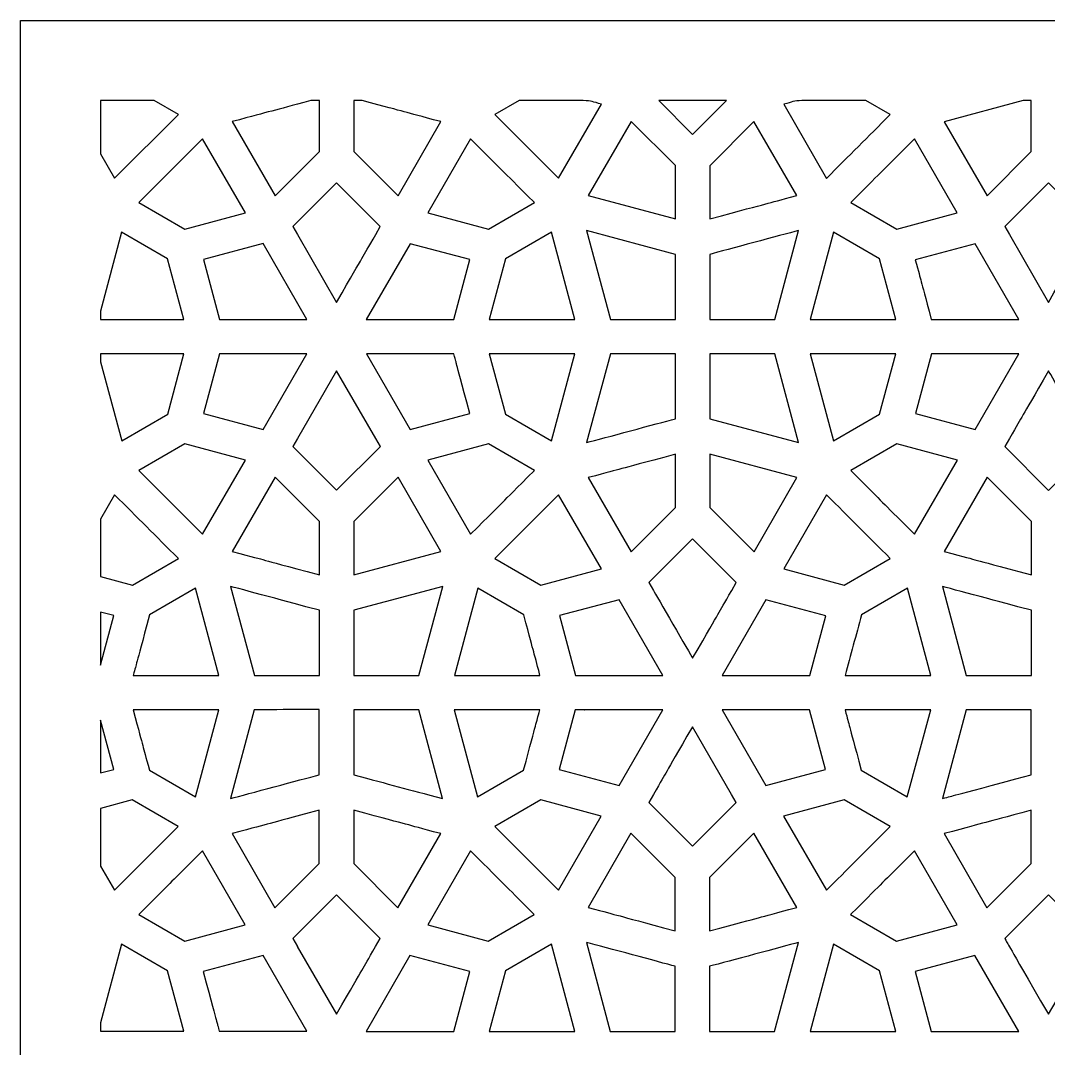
# Model space of a CAD drawing. Header units: millimetres. Extents: x -64 to 64, y -64 to 64.
# Drawn here: x -63.5 to 0, y 0 to 63.5 of the extents above; entities that cross this region are included whole.
import ezdxf

# ---------------------------------------------------------------- set-up
doc = ezdxf.new("R2010")
doc.units = ezdxf.units.MM
doc.header["$MEASUREMENT"] = 0
doc.layers.add('layer 1', color=7, linetype='Continuous')

msp = doc.modelspace()

# ---------------------------------------------------------------- linework, layer by layer
at = {"layer": 'layer 1', "color": 250}
for points, knots in [([(63.5, 63.5), (49.4602, 63.5), (-49.6653, 63.5), (-63.5, 63.5), (-63.5, 63.5), (-63.5, 61.4856), (-63.5, -61.7852), (-63.5, -63.5), (-63.5, -63.5), (-61.0394, -63.5), (61.0457, -63.5), (63.5, -63.5), (63.5, -63.5), (63.5, -57.4517), (63.5, 57.4777), (63.5, 63.5)], [0, 0, 0, 0, 0.2, 0.2, 0.2, 0.2, 0.4, 0.4, 0.4, 0.4, 0.6, 0.6, 0.6, 0.6, 1, 1, 1, 1]), ([(-53.7523, 57.6961), (-53.7523, 57.6961), (-57.6931, 53.7556), (-57.6931, 53.7556), (-57.6931, 53.7556), (-57.6931, 53.7556), (-58.5611, 55.2588), (-58.5611, 55.2588), (-58.5611, 55.2588), (-58.5611, 55.2588), (-58.5611, 58.5611), (-58.5611, 58.5611), (-58.5611, 58.5611), (-58.5611, 58.5611), (-55.2502, 58.5611), (-55.2502, 58.5611), (-55.2502, 58.5611), (-55.2502, 58.5611), (-53.7523, 57.6961), (-53.7523, 57.6961)], [0, 0, 0, 0, 0.1666667, 0.1666667, 0.1666667, 0.1666667, 0.3333333, 0.3333333, 0.3333333, 0.3333333, 0.5, 0.5, 0.5, 0.5, 0.6666667, 0.6666667, 0.6666667, 0.6666667, 1, 1, 1, 1]), ([(-45.039, 58.5611), (-45.039, 58.5611), (-45.039, 55.414), (-45.039, 55.414), (-45.039, 55.414), (-45.039, 55.414), (-47.7759, 52.6757), (-47.7759, 52.6757), (-47.7759, 52.6757), (-47.7759, 52.6757), (-50.4215, 57.2569), (-50.4215, 57.2569), (-50.4215, 57.2569), (-47.8751, 57.9399), (-48.0636, 57.8894), (-45.56, 58.5611), (-45.56, 58.5611), (-45.56, 58.5611), (-45.039, 58.5611), (-45.039, 58.5611)], [0, 0, 0, 0, 0.1666667, 0.1666667, 0.1666667, 0.1666667, 0.3333333, 0.3333333, 0.3333333, 0.3333333, 0.5, 0.5, 0.5, 0.5, 0.6666667, 0.6666667, 0.6666667, 0.6666667, 1, 1, 1, 1]), ([(-42.9154, 58.5611), (-42.9154, 58.5611), (-42.3982, 58.5611), (-42.3982, 58.5611), (-42.3982, 58.5611), (-39.3602, 57.7458), (-40.127, 57.9519), (-37.5331, 57.2558), (-37.5331, 57.2558), (-37.5331, 57.2558), (-40.1786, 52.675), (-40.1786, 52.675), (-40.1786, 52.675), (-40.1786, 52.675), (-42.9154, 55.4133), (-42.9154, 55.4133), (-42.9154, 55.4133), (-42.9154, 55.4133), (-42.9154, 58.5611), (-42.9154, 58.5611)], [0, 0, 0, 0, 0.1666667, 0.1666667, 0.1666667, 0.1666667, 0.3333333, 0.3333333, 0.3333333, 0.3333333, 0.5, 0.5, 0.5, 0.5, 0.6666667, 0.6666667, 0.6666667, 0.6666667, 1, 1, 1, 1]), ([(-27.6172, 58.335), (-27.6172, 58.335), (-30.2612, 53.7545), (-30.2612, 53.7545), (-30.2612, 53.7545), (-30.2612, 53.7545), (-34.2021, 57.6954), (-34.2021, 57.6954), (-34.2021, 57.6954), (-34.2021, 57.6954), (-32.7028, 58.5611), (-32.7028, 58.5611), (-32.7028, 58.5611), (-27.8211, 58.5611), (-28.7125, 58.6278), (-27.6172, 58.335)], [0, 0, 0, 0, 0.2, 0.2, 0.2, 0.2, 0.4, 0.4, 0.4, 0.4, 0.6, 0.6, 0.6, 0.6, 1, 1, 1, 1]), ([(-19.8974, 58.5611), (-19.8974, 58.5611), (-21.9862, 56.4702), (-21.9862, 56.4702), (-21.9862, 56.4702), (-21.9862, 56.4702), (-24.075, 58.5611), (-24.075, 58.5611), (-24.075, 58.5611), (-24.075, 58.5611), (-19.8974, 58.5611), (-19.8974, 58.5611)], [0, 0, 0, 0, 0.25, 0.25, 0.25, 0.25, 0.5, 0.5, 0.5, 0.5, 1, 1, 1, 1]), ([(-9.7716, 57.694), (-11.1972, 56.2684), (-12.2862, 55.1794), (-13.7125, 53.7535), (-13.7125, 53.7535), (-13.7125, 53.7535), (-16.3562, 58.3336), (-16.3562, 58.3336), (-16.3562, 58.3336), (-15.2545, 58.6281), (-16.1463, 58.5611), (-11.273, 58.5611), (-11.273, 58.5611), (-11.273, 58.5611), (-9.7716, 57.694), (-9.7716, 57.694)], [0, 0, 0, 0, 0.2, 0.2, 0.2, 0.2, 0.4, 0.4, 0.4, 0.4, 0.6, 0.6, 0.6, 0.6, 1, 1, 1, 1]), ([(-1.0583, 58.5611), (-1.0583, 58.5611), (-1.0583, 55.4119), (-1.0583, 55.4119), (-1.0583, 55.4119), (-1.0583, 55.4119), (-3.7952, 52.6736), (-3.7952, 52.6736), (-3.7952, 52.6736), (-3.7952, 52.6736), (-6.4407, 57.2544), (-6.4407, 57.2544), (-6.4407, 57.2544), (-6.4407, 57.2544), (-1.5702, 58.5611), (-1.5702, 58.5611), (-1.5702, 58.5611), (-1.5702, 58.5611), (-1.0583, 58.5611), (-1.0583, 58.5611)], [0, 0, 0, 0, 0.1666667, 0.1666667, 0.1666667, 0.1666667, 0.3333333, 0.3333333, 0.3333333, 0.3333333, 0.5, 0.5, 0.5, 0.5, 0.6666667, 0.6666667, 0.6666667, 0.6666667, 1, 1, 1, 1]), ([(-23.047, 51.2501), (-23.047, 51.2501), (-28.4289, 52.6941), (-28.4289, 52.6941), (-28.4289, 52.6941), (-28.4289, 52.6941), (-25.7835, 57.2749), (-25.7835, 57.2749), (-25.7835, 57.2749), (-25.7835, 57.2749), (-23.047, 54.537), (-23.047, 54.537), (-23.047, 54.537), (-23.047, 54.537), (-23.047, 51.2501), (-23.047, 51.2501)], [0, 0, 0, 0, 0.2, 0.2, 0.2, 0.2, 0.4, 0.4, 0.4, 0.4, 0.6, 0.6, 0.6, 0.6, 1, 1, 1, 1]), ([(-18.1903, 57.2735), (-18.1903, 57.2735), (-15.5448, 52.6927), (-15.5448, 52.6927), (-15.5448, 52.6927), (-17.7765, 52.094), (-16.7651, 52.3653), (-20.9268, 51.2487), (-20.9268, 51.2487), (-20.9268, 51.2487), (-20.9268, 54.5356), (-20.9268, 54.5356), (-20.9268, 54.5356), (-20.9268, 54.5356), (-18.1903, 57.2735), (-18.1903, 57.2735)], [0, 0, 0, 0, 0.2, 0.2, 0.2, 0.2, 0.4, 0.4, 0.4, 0.4, 0.6, 0.6, 0.6, 0.6, 1, 1, 1, 1]), ([(-52.2546, 56.1979), (-52.2546, 56.1979), (-49.6109, 51.6181), (-49.6109, 51.6181), (-49.6109, 51.6181), (-49.6109, 51.6181), (-53.3534, 50.6169), (-53.3534, 50.6169), (-53.3534, 50.6169), (-53.3534, 50.6169), (-56.1947, 52.2577), (-56.1947, 52.2577), (-56.1947, 52.2577), (-53.5723, 54.8802), (-54.6505, 53.8018), (-52.2546, 56.1979)], [0, 0, 0, 0, 0.2, 0.2, 0.2, 0.2, 0.4, 0.4, 0.4, 0.4, 0.6, 0.6, 0.6, 0.6, 1, 1, 1, 1]), ([(-31.7598, 52.2566), (-31.7598, 52.2566), (-34.601, 50.6162), (-34.601, 50.6162), (-34.601, 50.6162), (-34.601, 50.6162), (-38.3431, 51.6174), (-38.3431, 51.6174), (-38.3431, 51.6174), (-38.3431, 51.6174), (-35.6999, 56.1968), (-35.6999, 56.1968), (-35.6999, 56.1968), (-33.2824, 53.7796), (-34.1759, 54.6728), (-31.7598, 52.2566)], [0, 0, 0, 0, 0.2, 0.2, 0.2, 0.2, 0.4, 0.4, 0.4, 0.4, 0.6, 0.6, 0.6, 0.6, 1, 1, 1, 1]), ([(-8.274, 56.1957), (-8.274, 56.1957), (-5.63, 51.6163), (-5.63, 51.6163), (-5.63, 51.6163), (-5.63, 51.6163), (-9.3726, 50.6148), (-9.3726, 50.6148), (-9.3726, 50.6148), (-9.3726, 50.6148), (-12.2139, 52.2556), (-12.2139, 52.2556), (-12.2139, 52.2556), (-9.7952, 54.6742), (-10.6899, 53.7796), (-8.274, 56.1957)], [0, 0, 0, 0, 0.2, 0.2, 0.2, 0.2, 0.4, 0.4, 0.4, 0.4, 0.6, 0.6, 0.6, 0.6, 1, 1, 1, 1]), ([(-41.5576, 50.2853), (-42.5493, 48.5669), (-42.0402, 49.4489), (-43.9771, 46.0939), (-43.9771, 46.0939), (-43.9771, 46.0939), (-46.3966, 50.286), (-46.3966, 50.286), (-46.3966, 50.286), (-46.3966, 50.286), (-46.3959, 50.2864), (-46.3959, 50.2864), (-46.3959, 50.2864), (-46.3959, 50.2864), (-46.6791, 50.7767), (-46.6791, 50.7767), (-46.6791, 50.7767), (-46.6791, 50.7767), (-43.9775, 53.4811), (-43.9775, 53.4811), (-43.9775, 53.4811), (-43.9775, 53.4811), (-41.2754, 50.776), (-41.2754, 50.776), (-41.2754, 50.776), (-41.2754, 50.776), (-41.5587, 50.2857), (-41.5587, 50.2857), (-41.5587, 50.2857), (-41.5587, 50.2857), (-41.5576, 50.2853), (-41.5576, 50.2853)], [0, 0, 0, 0, 0.1111111, 0.1111111, 0.1111111, 0.1111111, 0.2222222, 0.2222222, 0.2222222, 0.2222222, 0.3333333, 0.3333333, 0.3333333, 0.3333333, 0.4444444, 0.4444444, 0.4444444, 0.4444444, 0.5555556, 0.5555556, 0.5555556, 0.5555556, 0.6666667, 0.6666667, 0.6666667, 0.6666667, 0.7777778, 0.7777778, 0.7777778, 0.7777778, 1, 1, 1, 1]), ([(2.4229, 50.2828), (1.4319, 48.5655), (1.9403, 49.4464), (0.0039, 46.0918), (0.0039, 46.0918), (0.0039, 46.0918), (-2.4158, 50.2835), (-2.4158, 50.2835), (-2.4158, 50.2835), (-2.4158, 50.2835), (-2.4151, 50.2839), (-2.4151, 50.2839), (-2.4151, 50.2839), (-2.4151, 50.2839), (-2.6984, 50.7746), (-2.6984, 50.7746), (-2.6984, 50.7746), (-2.6984, 50.7746), (0.0032, 53.479), (0.0032, 53.479), (0.0032, 53.479), (0.0032, 53.479), (2.7055, 50.7739), (2.7055, 50.7739), (2.7055, 50.7739), (2.7055, 50.7739), (2.4222, 50.2828), (2.4222, 50.2828), (2.4222, 50.2828), (2.4222, 50.2828), (2.4229, 50.2828), (2.4229, 50.2828)], [0, 0, 0, 0, 0.1111111, 0.1111111, 0.1111111, 0.1111111, 0.2222222, 0.2222222, 0.2222222, 0.2222222, 0.3333333, 0.3333333, 0.3333333, 0.3333333, 0.4444444, 0.4444444, 0.4444444, 0.4444444, 0.5555556, 0.5555556, 0.5555556, 0.5555556, 0.6666667, 0.6666667, 0.6666667, 0.6666667, 0.7777778, 0.7777778, 0.7777778, 0.7777778, 1, 1, 1, 1]), ([(-58.5611, 45.5496), (-58.5611, 45.5496), (-57.2539, 50.4246), (-57.2539, 50.4246), (-57.2539, 50.4246), (-57.2539, 50.4246), (-54.4123, 48.7835), (-54.4123, 48.7835), (-54.4123, 48.7835), (-54.4123, 48.7835), (-53.4093, 45.0416), (-53.4093, 45.0416), (-53.4093, 45.0416), (-53.4093, 45.0416), (-58.5611, 45.0416), (-58.5611, 45.0416), (-58.5611, 45.0416), (-58.5611, 45.0416), (-58.5611, 45.5496), (-58.5611, 45.5496)], [0, 0, 0, 0, 0.1666667, 0.1666667, 0.1666667, 0.1666667, 0.3333333, 0.3333333, 0.3333333, 0.3333333, 0.5, 0.5, 0.5, 0.5, 0.6666667, 0.6666667, 0.6666667, 0.6666667, 1, 1, 1, 1]), ([(-34.5451, 45.0409), (-34.5451, 45.0409), (-33.5421, 48.7828), (-33.5421, 48.7828), (-33.5421, 48.7828), (-33.5421, 48.7828), (-30.7006, 50.4236), (-30.7006, 50.4236), (-30.7006, 50.4236), (-30.7006, 50.4236), (-29.2571, 45.0409), (-29.2571, 45.0409), (-29.2571, 45.0409), (-29.2571, 45.0409), (-34.5451, 45.0409), (-34.5451, 45.0409)], [0, 0, 0, 0, 0.2, 0.2, 0.2, 0.2, 0.4, 0.4, 0.4, 0.4, 0.6, 0.6, 0.6, 0.6, 1, 1, 1, 1]), ([(-23.047, 45.0409), (-23.047, 45.0409), (-27.0637, 45.0409), (-27.0637, 45.0409), (-27.0637, 45.0409), (-27.0637, 45.0409), (-28.5364, 50.5312), (-28.5364, 50.5312), (-28.5364, 50.5312), (-28.5364, 50.5312), (-23.047, 49.0583), (-23.047, 49.0583), (-23.047, 49.0583), (-23.047, 49.0583), (-23.047, 45.0409), (-23.047, 45.0409)], [0, 0, 0, 0, 0.2, 0.2, 0.2, 0.2, 0.4, 0.4, 0.4, 0.4, 0.6, 0.6, 0.6, 0.6, 1, 1, 1, 1]), ([(-15.4372, 50.5301), (-15.4372, 50.5301), (-16.9097, 45.0395), (-16.9097, 45.0395), (-16.9097, 45.0395), (-16.9097, 45.0395), (-20.9268, 45.0395), (-20.9268, 45.0395), (-20.9268, 45.0395), (-20.9268, 45.5224), (-20.9268, 48.5486), (-20.9268, 49.0573), (-20.9268, 49.0573), (-19.8857, 49.3367), (-16.5216, 50.2391), (-15.4372, 50.5301)], [0, 0, 0, 0, 0.2, 0.2, 0.2, 0.2, 0.4, 0.4, 0.4, 0.4, 0.6, 0.6, 0.6, 0.6, 1, 1, 1, 1]), ([(-13.2729, 50.4222), (-13.2729, 50.4222), (-10.4309, 48.7814), (-10.4309, 48.7814), (-10.4309, 48.7814), (-10.4309, 48.7814), (-9.4287, 45.0395), (-9.4287, 45.0395), (-9.4287, 45.0395), (-9.4287, 45.0395), (-14.7165, 45.0395), (-14.7165, 45.0395), (-14.7165, 45.0395), (-14.7165, 45.0395), (-13.2729, 50.4222), (-13.2729, 50.4222)], [0, 0, 0, 0, 0.2, 0.2, 0.2, 0.2, 0.4, 0.4, 0.4, 0.4, 0.6, 0.6, 0.6, 0.6, 1, 1, 1, 1]), ([(-51.2167, 45.0416), (-51.2167, 45.0416), (-52.206, 48.731), (-52.206, 48.731), (-52.206, 48.731), (-52.206, 48.731), (-48.5135, 49.7184), (-48.5135, 49.7184), (-48.5135, 49.7184), (-48.5135, 49.7184), (-45.8137, 45.0416), (-45.8137, 45.0416), (-45.8137, 45.0416), (-45.8137, 45.0416), (-51.2167, 45.0416), (-51.2167, 45.0416)], [0, 0, 0, 0, 0.2, 0.2, 0.2, 0.2, 0.4, 0.4, 0.4, 0.4, 0.6, 0.6, 0.6, 0.6, 1, 1, 1, 1]), ([(-39.4408, 49.7177), (-39.4408, 49.7177), (-35.7484, 48.7303), (-35.7484, 48.7303), (-35.7484, 48.7303), (-35.7484, 48.7303), (-36.7377, 45.0409), (-36.7377, 45.0409), (-36.7377, 45.0409), (-36.7377, 45.0409), (-42.1405, 45.0409), (-42.1405, 45.0409), (-42.1405, 45.0409), (-42.1405, 45.0409), (-39.4408, 49.7177), (-39.4408, 49.7177)], [0, 0, 0, 0, 0.2, 0.2, 0.2, 0.2, 0.4, 0.4, 0.4, 0.4, 0.6, 0.6, 0.6, 0.6, 1, 1, 1, 1]), ([(-7.2358, 45.0395), (-8.0218, 47.969), (-7.7826, 47.0775), (-8.2254, 48.7288), (-8.2254, 48.7288), (-8.2254, 48.7288), (-4.5328, 49.7163), (-4.5328, 49.7163), (-4.5328, 49.7163), (-4.5328, 49.7163), (-1.833, 45.0395), (-1.833, 45.0395), (-1.833, 45.0395), (-1.833, 45.0395), (-7.2358, 45.0395), (-7.2358, 45.0395)], [0, 0, 0, 0, 0.2, 0.2, 0.2, 0.2, 0.4, 0.4, 0.4, 0.4, 0.6, 0.6, 0.6, 0.6, 1, 1, 1, 1]), ([(-36.7339, 42.9207), (-36.4537, 41.8747), (-36.8253, 43.2611), (-35.7448, 39.2314), (-35.7448, 39.2314), (-35.7448, 39.2314), (-39.4374, 38.2436), (-39.4374, 38.2436), (-39.4374, 38.2436), (-39.4374, 38.2436), (-42.1371, 42.9207), (-42.1371, 42.9207), (-42.1371, 42.9207), (-42.1371, 42.9207), (-36.7339, 42.9207), (-36.7339, 42.9207)], [0, 0, 0, 0, 0.2, 0.2, 0.2, 0.2, 0.4, 0.4, 0.4, 0.4, 0.6, 0.6, 0.6, 0.6, 1, 1, 1, 1]), ([(-58.5611, 42.9214), (-58.5611, 42.9214), (-53.4059, 42.9214), (-53.4059, 42.9214), (-53.4059, 42.9214), (-53.4059, 42.9214), (-54.4084, 39.1795), (-54.4084, 39.1795), (-54.4084, 39.1795), (-54.4084, 39.1795), (-57.2503, 37.5384), (-57.2503, 37.5384), (-57.2503, 37.5384), (-57.2503, 37.5384), (-58.5611, 42.4265), (-58.5611, 42.4265), (-58.5611, 42.4265), (-58.5611, 42.4265), (-58.5611, 42.9214), (-58.5611, 42.9214)], [0, 0, 0, 0, 0.1666667, 0.1666667, 0.1666667, 0.1666667, 0.3333333, 0.3333333, 0.3333333, 0.3333333, 0.5, 0.5, 0.5, 0.5, 0.6666667, 0.6666667, 0.6666667, 0.6666667, 1, 1, 1, 1]), ([(-48.5098, 38.2443), (-48.5098, 38.2443), (-52.2027, 39.2321), (-52.2027, 39.2321), (-52.2027, 39.2321), (-52.2027, 39.2321), (-51.213, 42.9214), (-51.213, 42.9214), (-51.213, 42.9214), (-51.213, 42.9214), (-45.8103, 42.9214), (-45.8103, 42.9214), (-45.8103, 42.9214), (-45.8103, 42.9214), (-48.5098, 38.2443), (-48.5098, 38.2443)], [0, 0, 0, 0, 0.2, 0.2, 0.2, 0.2, 0.4, 0.4, 0.4, 0.4, 0.6, 0.6, 0.6, 0.6, 1, 1, 1, 1]), ([(-29.2534, 42.9207), (-29.2534, 42.9207), (-30.6968, 37.5373), (-30.6968, 37.5373), (-30.6968, 37.5373), (-30.6968, 37.5373), (-33.5387, 39.1784), (-33.5387, 39.1784), (-33.5387, 39.1784), (-33.5387, 39.1784), (-34.5416, 42.9207), (-34.5416, 42.9207), (-34.5416, 42.9207), (-34.5416, 42.9207), (-29.2534, 42.9207), (-29.2534, 42.9207)], [0, 0, 0, 0, 0.2, 0.2, 0.2, 0.2, 0.4, 0.4, 0.4, 0.4, 0.6, 0.6, 0.6, 0.6, 1, 1, 1, 1]), ([(-23.0434, 38.9029), (-24.2118, 38.5893), (-27.4609, 37.7176), (-28.5331, 37.4297), (-28.5331, 37.4297), (-28.5331, 37.4297), (-27.0605, 42.9207), (-27.0605, 42.9207), (-27.0605, 42.9207), (-27.0605, 42.9207), (-23.0434, 42.9207), (-23.0434, 42.9207), (-23.0434, 42.9207), (-23.0434, 42.4374), (-23.0434, 39.4113), (-23.0434, 38.9029)], [0, 0, 0, 0, 0.2, 0.2, 0.2, 0.2, 0.4, 0.4, 0.4, 0.4, 0.6, 0.6, 0.6, 0.6, 1, 1, 1, 1]), ([(-16.9058, 42.9193), (-16.9058, 42.9193), (-15.434, 37.429), (-15.434, 37.429), (-15.434, 37.429), (-15.434, 37.429), (-20.9232, 38.9015), (-20.9232, 38.9015), (-20.9232, 38.9015), (-20.9232, 38.9015), (-20.9232, 42.9193), (-20.9232, 42.9193), (-20.9232, 42.9193), (-20.9232, 42.9193), (-16.9058, 42.9193), (-16.9058, 42.9193)], [0, 0, 0, 0, 0.2, 0.2, 0.2, 0.2, 0.4, 0.4, 0.4, 0.4, 0.6, 0.6, 0.6, 0.6, 1, 1, 1, 1]), ([(-9.4252, 42.9193), (-9.4252, 42.9193), (-10.4278, 39.1774), (-10.4278, 39.1774), (-10.4278, 39.1774), (-10.4278, 39.1774), (-13.2694, 37.5363), (-13.2694, 37.5363), (-13.2694, 37.5363), (-13.2694, 37.5363), (-14.7129, 42.9193), (-14.7129, 42.9193), (-14.7129, 42.9193), (-14.7129, 42.9193), (-9.4252, 42.9193), (-9.4252, 42.9193)], [0, 0, 0, 0, 0.2, 0.2, 0.2, 0.2, 0.4, 0.4, 0.4, 0.4, 0.6, 0.6, 0.6, 0.6, 1, 1, 1, 1]), ([(-4.5293, 38.2422), (-4.5293, 38.2422), (-8.2218, 39.2299), (-8.2218, 39.2299), (-8.2218, 39.2299), (-8.2218, 39.2299), (-7.2323, 42.9193), (-7.2323, 42.9193), (-7.2323, 42.9193), (-7.2323, 42.9193), (-1.8295, 42.9193), (-1.8295, 42.9193), (-1.8295, 42.9193), (-1.8295, 42.9193), (-4.5293, 38.2422), (-4.5293, 38.2422)], [0, 0, 0, 0, 0.2, 0.2, 0.2, 0.2, 0.4, 0.4, 0.4, 0.4, 0.6, 0.6, 0.6, 0.6, 1, 1, 1, 1]), ([(-41.2715, 37.186), (-41.2715, 37.186), (-43.9735, 34.4812), (-43.9735, 34.4812), (-43.9735, 34.4812), (-43.9735, 34.4812), (-46.676, 37.1863), (-46.676, 37.1863), (-46.676, 37.1863), (-46.676, 37.1863), (-46.3925, 37.6767), (-46.3925, 37.6767), (-46.3925, 37.6767), (-46.3925, 37.6767), (-46.3932, 37.677), (-46.3932, 37.677), (-46.3932, 37.677), (-46.3932, 37.677), (-43.9739, 41.868), (-43.9739, 41.868), (-43.9739, 41.868), (-43.9739, 41.868), (-41.5542, 37.6763), (-41.5542, 37.6763), (-41.5542, 37.6763), (-41.5542, 37.6763), (-41.5546, 37.676), (-41.5546, 37.676), (-41.5546, 37.676), (-41.5546, 37.676), (-41.2715, 37.186), (-41.2715, 37.186)], [0, 0, 0, 0, 0.1111111, 0.1111111, 0.1111111, 0.1111111, 0.2222222, 0.2222222, 0.2222222, 0.2222222, 0.3333333, 0.3333333, 0.3333333, 0.3333333, 0.4444444, 0.4444444, 0.4444444, 0.4444444, 0.5555556, 0.5555556, 0.5555556, 0.5555556, 0.6666667, 0.6666667, 0.6666667, 0.6666667, 0.7777778, 0.7777778, 0.7777778, 0.7777778, 1, 1, 1, 1]), ([(2.4268, 37.6742), (2.4268, 37.6742), (2.4261, 37.6742), (2.4261, 37.6742), (2.4261, 37.6742), (2.4261, 37.6742), (2.7093, 37.1838), (2.7093, 37.1838), (2.7093, 37.1838), (2.7093, 37.1838), (0.0074, 34.4787), (0.0074, 34.4787), (0.0074, 34.4787), (0.0074, 34.4787), (-2.6952, 37.1842), (-2.6952, 37.1842), (-2.6952, 37.1842), (-2.6952, 37.1842), (-2.4116, 37.6749), (-2.4116, 37.6749), (-2.4116, 37.6749), (-2.4116, 37.6749), (-2.4123, 37.6749), (-2.4123, 37.6749), (-2.4123, 37.6749), (-1.4213, 39.3922), (-1.9297, 38.5113), (0.0071, 41.8663), (0.0071, 41.8663), (0.1397, 41.6359), (2.3121, 37.8725), (2.4268, 37.6742)], [0, 0, 0, 0, 0.1111111, 0.1111111, 0.1111111, 0.1111111, 0.2222222, 0.2222222, 0.2222222, 0.2222222, 0.3333333, 0.3333333, 0.3333333, 0.3333333, 0.4444444, 0.4444444, 0.4444444, 0.4444444, 0.5555556, 0.5555556, 0.5555556, 0.5555556, 0.6666667, 0.6666667, 0.6666667, 0.6666667, 0.7777778, 0.7777778, 0.7777778, 0.7777778, 1, 1, 1, 1]), ([(-56.1909, 35.7053), (-56.1909, 35.7053), (-53.3499, 37.3458), (-53.3499, 37.3458), (-53.3499, 37.3458), (-53.3499, 37.3458), (-49.6074, 36.3442), (-49.6074, 36.3442), (-49.6074, 36.3442), (-49.6074, 36.3442), (-52.2511, 31.7655), (-52.2511, 31.7655), (-52.2511, 31.7655), (-54.6695, 34.1838), (-53.7749, 33.2892), (-56.1909, 35.7053)], [0, 0, 0, 0, 0.2, 0.2, 0.2, 0.2, 0.4, 0.4, 0.4, 0.4, 0.6, 0.6, 0.6, 0.6, 1, 1, 1, 1]), ([(-31.7561, 35.7046), (-34.1746, 33.2856), (-33.2799, 34.1803), (-35.6961, 31.7645), (-35.6961, 31.7645), (-35.6961, 31.7645), (-38.3396, 36.3435), (-38.3396, 36.3435), (-38.3396, 36.3435), (-38.3396, 36.3435), (-34.5972, 37.3451), (-34.5972, 37.3451), (-34.5972, 37.3451), (-34.5972, 37.3451), (-31.7561, 35.7046), (-31.7561, 35.7046)], [0, 0, 0, 0, 0.2, 0.2, 0.2, 0.2, 0.4, 0.4, 0.4, 0.4, 0.6, 0.6, 0.6, 0.6, 1, 1, 1, 1]), ([(-8.2702, 31.7634), (-10.6888, 34.1817), (-9.7942, 33.2871), (-12.21, 35.7032), (-12.21, 35.7032), (-12.21, 35.7032), (-9.3691, 37.3436), (-9.3691, 37.3436), (-9.3691, 37.3436), (-9.3691, 37.3436), (-5.6268, 36.3421), (-5.6268, 36.3421), (-5.6268, 36.3421), (-5.6268, 36.3421), (-8.2702, 31.7634), (-8.2702, 31.7634)], [0, 0, 0, 0, 0.2, 0.2, 0.2, 0.2, 0.4, 0.4, 0.4, 0.4, 0.6, 0.6, 0.6, 0.6, 1, 1, 1, 1]), ([(-23.0434, 36.7111), (-23.0434, 36.7111), (-23.0434, 33.4246), (-23.0434, 33.4246), (-23.0434, 33.4246), (-23.0434, 33.4246), (-25.7799, 30.6867), (-25.7799, 30.6867), (-25.7799, 30.6867), (-25.7799, 30.6867), (-28.4252, 35.2672), (-28.4252, 35.2672), (-28.4252, 35.2672), (-25.8755, 35.9512), (-27.2306, 35.5879), (-23.0434, 36.7111)], [0, 0, 0, 0, 0.2, 0.2, 0.2, 0.2, 0.4, 0.4, 0.4, 0.4, 0.6, 0.6, 0.6, 0.6, 1, 1, 1, 1]), ([(-15.5413, 35.2661), (-15.5413, 35.2661), (-18.1864, 30.6853), (-18.1864, 30.6853), (-18.1864, 30.6853), (-18.1864, 30.6853), (-20.9232, 33.4236), (-20.9232, 33.4236), (-20.9232, 33.4236), (-20.9232, 33.4236), (-20.9232, 36.7097), (-20.9232, 36.7097), (-20.9232, 36.7097), (-20.9232, 36.7097), (-15.5413, 35.2661), (-15.5413, 35.2661)], [0, 0, 0, 0, 0.2, 0.2, 0.2, 0.2, 0.4, 0.4, 0.4, 0.4, 0.6, 0.6, 0.6, 0.6, 1, 1, 1, 1]), ([(-50.418, 30.7065), (-50.418, 30.7065), (-47.7725, 35.2873), (-47.7725, 35.2873), (-47.7725, 35.2873), (-47.7725, 35.2873), (-45.0355, 32.5487), (-45.0355, 32.5487), (-45.0355, 32.5487), (-45.0355, 32.5487), (-45.0355, 29.2622), (-45.0355, 29.2622), (-45.0355, 29.2622), (-49.502, 30.4606), (-47.6593, 29.966), (-50.418, 30.7065)], [0, 0, 0, 0, 0.2, 0.2, 0.2, 0.2, 0.4, 0.4, 0.4, 0.4, 0.6, 0.6, 0.6, 0.6, 1, 1, 1, 1]), ([(-40.1747, 35.2866), (-40.1747, 35.2866), (-37.5293, 30.7054), (-37.5293, 30.7054), (-37.5293, 30.7054), (-37.5293, 30.7054), (-42.912, 29.2615), (-42.912, 29.2615), (-42.912, 29.2615), (-42.912, 29.2615), (-42.912, 32.5476), (-42.912, 32.5476), (-42.912, 32.5476), (-42.912, 32.5476), (-40.1747, 35.2866), (-40.1747, 35.2866)], [0, 0, 0, 0, 0.2, 0.2, 0.2, 0.2, 0.4, 0.4, 0.4, 0.4, 0.6, 0.6, 0.6, 0.6, 1, 1, 1, 1]), ([(-1.0548, 29.2601), (-5.5213, 30.4585), (-3.6784, 29.9642), (-6.4371, 30.7044), (-6.4371, 30.7044), (-6.4371, 30.7044), (-3.7917, 35.2852), (-3.7917, 35.2852), (-3.7917, 35.2852), (-3.7917, 35.2852), (-1.0548, 32.5469), (-1.0548, 32.5469), (-1.0548, 32.5469), (-1.0548, 32.5469), (-1.0548, 29.2601), (-1.0548, 29.2601)], [0, 0, 0, 0, 0.2, 0.2, 0.2, 0.2, 0.4, 0.4, 0.4, 0.4, 0.6, 0.6, 0.6, 0.6, 1, 1, 1, 1]), ([(-58.5611, 32.6976), (-58.5611, 32.6976), (-57.6896, 34.2075), (-57.6896, 34.2075), (-57.6896, 34.2075), (-56.2616, 32.7794), (-55.1776, 31.6953), (-53.7489, 30.2669), (-53.7489, 30.2669), (-53.7489, 30.2669), (-56.5898, 28.6262), (-56.5898, 28.6262), (-56.5898, 28.6262), (-56.5898, 28.6262), (-58.5611, 29.1532), (-58.5611, 29.1532), (-58.5611, 29.1532), (-58.5611, 29.1532), (-58.5611, 32.6976), (-58.5611, 32.6976)], [0, 0, 0, 0, 0.1666667, 0.1666667, 0.1666667, 0.1666667, 0.3333333, 0.3333333, 0.3333333, 0.3333333, 0.5, 0.5, 0.5, 0.5, 0.6666667, 0.6666667, 0.6666667, 0.6666667, 1, 1, 1, 1]), ([(-31.3573, 28.6254), (-31.3573, 28.6254), (-34.1982, 30.2662), (-34.1982, 30.2662), (-34.1982, 30.2662), (-34.1982, 30.2662), (-30.2577, 34.2067), (-30.2577, 34.2067), (-30.2577, 34.2067), (-30.2577, 34.2067), (-27.6133, 29.6266), (-27.6133, 29.6266), (-27.6133, 29.6266), (-27.6133, 29.6266), (-31.3573, 28.6254), (-31.3573, 28.6254)], [0, 0, 0, 0, 0.2, 0.2, 0.2, 0.2, 0.4, 0.4, 0.4, 0.4, 0.6, 0.6, 0.6, 0.6, 1, 1, 1, 1]), ([(-9.7681, 30.2648), (-9.7681, 30.2648), (-12.6093, 28.6237), (-12.6093, 28.6237), (-12.6093, 28.6237), (-12.6093, 28.6237), (-16.3527, 29.6252), (-16.3527, 29.6252), (-16.3527, 29.6252), (-16.3527, 29.6252), (-13.7089, 34.2053), (-13.7089, 34.2053), (-13.7089, 34.2053), (-12.2809, 32.7773), (-11.1968, 31.6932), (-9.7681, 30.2648)], [0, 0, 0, 0, 0.2, 0.2, 0.2, 0.2, 0.4, 0.4, 0.4, 0.4, 0.6, 0.6, 0.6, 0.6, 1, 1, 1, 1]), ([(-19.2832, 28.7856), (-19.2832, 28.7856), (-19.5682, 28.2917), (-19.5682, 28.2917), (-19.5682, 28.2917), (-19.5682, 28.2917), (-19.5675, 28.2914), (-19.5675, 28.2914), (-19.5675, 28.2914), (-20.5641, 26.5649), (-20.0332, 27.4849), (-21.983, 24.1074), (-21.983, 24.1074), (-22.1156, 24.3371), (-24.2835, 28.0931), (-24.3988, 28.2928), (-24.3988, 28.2928), (-24.3988, 28.2928), (-24.3981, 28.2931), (-24.3981, 28.2931), (-24.3981, 28.2931), (-24.3981, 28.2931), (-24.6835, 28.7874), (-24.6835, 28.7874), (-24.6835, 28.7874), (-24.6835, 28.7874), (-21.9841, 31.4897), (-21.9841, 31.4897), (-21.9841, 31.4897), (-21.9841, 31.4897), (-19.2832, 28.7856), (-19.2832, 28.7856)], [0, 0, 0, 0, 0.1111111, 0.1111111, 0.1111111, 0.1111111, 0.2222222, 0.2222222, 0.2222222, 0.2222222, 0.3333333, 0.3333333, 0.3333333, 0.3333333, 0.4444444, 0.4444444, 0.4444444, 0.4444444, 0.5555556, 0.5555556, 0.5555556, 0.5555556, 0.6666667, 0.6666667, 0.6666667, 0.6666667, 0.7777778, 0.7777778, 0.7777778, 0.7777778, 1, 1, 1, 1]), ([(-55.5329, 26.7917), (-55.5329, 26.7917), (-52.6901, 28.4332), (-52.6901, 28.4332), (-52.6901, 28.4332), (-52.6901, 28.4332), (-51.2472, 23.053), (-51.2472, 23.053), (-51.2472, 23.053), (-51.2472, 23.053), (-56.535, 23.053), (-56.535, 23.053), (-56.535, 23.053), (-56.2875, 23.9772), (-56.479, 23.2625), (-55.5329, 26.7917)], [0, 0, 0, 0, 0.2, 0.2, 0.2, 0.2, 0.4, 0.4, 0.4, 0.4, 0.6, 0.6, 0.6, 0.6, 1, 1, 1, 1]), ([(-45.0355, 27.0708), (-45.0355, 27.0708), (-45.0355, 23.0516), (-45.0355, 23.0516), (-45.0355, 23.0516), (-48.7281, 23.0516), (-48.7739, 23.053), (-49.0542, 23.053), (-49.0542, 23.053), (-49.0542, 23.053), (-50.5266, 28.544), (-50.5266, 28.544), (-50.5266, 28.544), (-49.4417, 28.2529), (-46.1665, 27.3741), (-45.0355, 27.0708)], [0, 0, 0, 0, 0.2, 0.2, 0.2, 0.2, 0.4, 0.4, 0.4, 0.4, 0.6, 0.6, 0.6, 0.6, 1, 1, 1, 1]), ([(-38.8933, 23.0519), (-38.8933, 23.0519), (-39.4692, 23.0519), (-39.4692, 23.0519), (-39.4692, 23.0519), (-39.4692, 23.0519), (-39.4688, 23.0505), (-39.4688, 23.0505), (-39.4688, 23.0505), (-39.4688, 23.0505), (-42.912, 23.0505), (-42.912, 23.0505), (-42.912, 23.0505), (-42.912, 23.0505), (-42.912, 27.0697), (-42.912, 27.0697), (-42.912, 27.0697), (-42.912, 27.0697), (-37.4206, 28.5429), (-37.4206, 28.5429), (-37.4206, 28.5429), (-37.4206, 28.5429), (-38.8933, 23.0519), (-38.8933, 23.0519)], [0, 0, 0, 0, 0.1428571, 0.1428571, 0.1428571, 0.1428571, 0.2857143, 0.2857143, 0.2857143, 0.2857143, 0.4285714, 0.4285714, 0.4285714, 0.4285714, 0.5714286, 0.5714286, 0.5714286, 0.5714286, 0.7142857, 0.7142857, 0.7142857, 0.7142857, 1, 1, 1, 1]), ([(-31.4123, 23.0519), (-31.4123, 23.0519), (-36.7005, 23.0519), (-36.7005, 23.0519), (-36.7005, 23.0519), (-36.7005, 23.0519), (-35.2575, 28.4328), (-35.2575, 28.4328), (-35.2575, 28.4328), (-35.2575, 28.4328), (-32.4144, 26.791), (-32.4144, 26.791), (-32.4144, 26.791), (-31.6528, 23.9508), (-31.8725, 24.7703), (-31.4123, 23.0519)], [0, 0, 0, 0, 0.2, 0.2, 0.2, 0.2, 0.4, 0.4, 0.4, 0.4, 0.6, 0.6, 0.6, 0.6, 1, 1, 1, 1]), ([(-11.5521, 26.7896), (-11.5521, 26.7896), (-8.7094, 28.4314), (-8.7094, 28.4314), (-8.7094, 28.4314), (-8.7094, 28.4314), (-7.2662, 23.0509), (-7.2662, 23.0509), (-7.2662, 23.0509), (-7.2662, 23.0509), (-12.5543, 23.0509), (-12.5543, 23.0509), (-12.5543, 23.0509), (-12.2234, 24.2856), (-11.8879, 25.5372), (-11.5521, 26.7896)], [0, 0, 0, 0, 0.2, 0.2, 0.2, 0.2, 0.4, 0.4, 0.4, 0.4, 0.6, 0.6, 0.6, 0.6, 1, 1, 1, 1]), ([(-1.0548, 27.0686), (-1.0548, 27.0686), (-1.0548, 23.0494), (-1.0548, 23.0494), (-1.0548, 23.0494), (-1.0548, 23.0494), (-4.5148, 23.0494), (-4.5148, 23.0494), (-4.5148, 23.0494), (-4.5148, 23.0494), (-4.5145, 23.0509), (-4.5145, 23.0509), (-4.5145, 23.0509), (-4.5145, 23.0509), (-5.0729, 23.0509), (-5.0729, 23.0509), (-5.0729, 23.0509), (-5.0729, 23.0509), (-6.5458, 28.5418), (-6.5458, 28.5418), (-6.5458, 28.5418), (-5.4606, 28.2508), (-2.1851, 27.372), (-1.0548, 27.0686)], [0, 0, 0, 0, 0.1428571, 0.1428571, 0.1428571, 0.1428571, 0.2857143, 0.2857143, 0.2857143, 0.2857143, 0.4285714, 0.4285714, 0.4285714, 0.4285714, 0.5714286, 0.5714286, 0.5714286, 0.5714286, 0.7142857, 0.7142857, 0.7142857, 0.7142857, 1, 1, 1, 1]), ([(-28.6597, 23.0505), (-28.6597, 23.0505), (-28.6592, 23.0519), (-28.6592, 23.0519), (-28.6592, 23.0519), (-28.6592, 23.0519), (-29.2198, 23.0519), (-29.2198, 23.0519), (-29.2198, 23.0519), (-29.2198, 23.0519), (-30.2087, 26.7391), (-30.2087, 26.7391), (-30.2087, 26.7391), (-30.2087, 26.7391), (-26.5162, 27.7266), (-26.5162, 27.7266), (-26.5162, 27.7266), (-26.5162, 27.7266), (-23.8167, 23.0505), (-23.8167, 23.0505), (-23.8167, 23.0505), (-23.8167, 23.0505), (-28.6597, 23.0505), (-28.6597, 23.0505)], [0, 0, 0, 0, 0.1428571, 0.1428571, 0.1428571, 0.1428571, 0.2857143, 0.2857143, 0.2857143, 0.2857143, 0.4285714, 0.4285714, 0.4285714, 0.4285714, 0.5714286, 0.5714286, 0.5714286, 0.5714286, 0.7142857, 0.7142857, 0.7142857, 0.7142857, 1, 1, 1, 1]), ([(-17.4502, 27.7252), (-17.4502, 27.7252), (-13.758, 26.7377), (-13.758, 26.7377), (-13.758, 26.7377), (-13.758, 26.7377), (-14.7468, 23.0509), (-14.7468, 23.0509), (-14.7468, 23.0509), (-14.7468, 23.0509), (-15.3247, 23.0509), (-15.3247, 23.0509), (-15.3247, 23.0509), (-15.3247, 23.0509), (-15.3243, 23.0494), (-15.3243, 23.0494), (-15.3243, 23.0494), (-15.3243, 23.0494), (-20.1493, 23.0494), (-20.1493, 23.0494), (-20.1493, 23.0494), (-20.1493, 23.0494), (-17.4502, 27.7252), (-17.4502, 27.7252)], [0, 0, 0, 0, 0.1428571, 0.1428571, 0.1428571, 0.1428571, 0.2857143, 0.2857143, 0.2857143, 0.2857143, 0.4285714, 0.4285714, 0.4285714, 0.4285714, 0.5714286, 0.5714286, 0.5714286, 0.5714286, 0.7142857, 0.7142857, 0.7142857, 0.7142857, 1, 1, 1, 1]), ([(-57.7386, 26.7399), (-57.7386, 26.7399), (-58.5611, 23.6735), (-58.5611, 23.6735), (-58.5611, 23.6735), (-58.5611, 23.6735), (-58.5611, 26.96), (-58.5611, 26.96), (-58.5611, 26.96), (-58.5611, 26.96), (-57.7386, 26.7399), (-57.7386, 26.7399)], [0, 0, 0, 0, 0.25, 0.25, 0.25, 0.25, 0.5, 0.5, 0.5, 0.5, 1, 1, 1, 1]), ([(-56.5436, 20.931), (-56.5436, 20.931), (-51.2561, 20.931), (-51.2561, 20.931), (-51.2561, 20.931), (-51.2561, 20.931), (-52.6989, 15.5508), (-52.6989, 15.5508), (-52.6989, 15.5508), (-52.6989, 15.5508), (-55.5418, 17.1926), (-55.5418, 17.1926), (-55.5418, 17.1926), (-56.0319, 19.02), (-55.8094, 18.1899), (-56.5436, 20.931)], [0, 0, 0, 0, 0.2, 0.2, 0.2, 0.2, 0.4, 0.4, 0.4, 0.4, 0.6, 0.6, 0.6, 0.6, 1, 1, 1, 1]), ([(-45.0445, 20.9328), (-45.0445, 20.9328), (-45.0445, 16.9136), (-45.0445, 16.9136), (-45.0445, 16.9136), (-46.2131, 16.6), (-49.4618, 15.7282), (-50.5354, 15.44), (-50.5354, 15.44), (-50.5354, 15.44), (-49.0629, 20.931), (-49.0629, 20.931), (-49.0629, 20.931), (-49.0629, 20.931), (-48.8669, 20.9328), (-45.0445, 20.9328)], [0, 0, 0, 0, 0.2, 0.2, 0.2, 0.2, 0.4, 0.4, 0.4, 0.4, 0.6, 0.6, 0.6, 0.6, 1, 1, 1, 1]), ([(-38.9023, 20.9303), (-38.9023, 20.9303), (-37.4296, 15.4393), (-37.4296, 15.4393), (-37.4296, 15.4393), (-39.6402, 16.0327), (-40.6917, 16.3146), (-42.9205, 16.9129), (-42.9205, 16.9129), (-42.9205, 16.9129), (-42.9205, 20.9321), (-42.9205, 20.9321), (-42.9205, 20.9321), (-39.2281, 20.9321), (-39.1826, 20.9303), (-38.9023, 20.9303)], [0, 0, 0, 0, 0.2, 0.2, 0.2, 0.2, 0.4, 0.4, 0.4, 0.4, 0.6, 0.6, 0.6, 0.6, 1, 1, 1, 1]), ([(-31.4208, 20.9303), (-31.6834, 19.9503), (-31.5579, 20.4191), (-32.4232, 17.1916), (-32.4232, 17.1916), (-32.4232, 17.1916), (-35.2661, 15.5497), (-35.2661, 15.5497), (-35.2661, 15.5497), (-35.2661, 15.5497), (-36.709, 20.9303), (-36.709, 20.9303), (-36.709, 20.9303), (-36.709, 20.9303), (-31.4208, 20.9303), (-31.4208, 20.9303)], [0, 0, 0, 0, 0.2, 0.2, 0.2, 0.2, 0.4, 0.4, 0.4, 0.4, 0.6, 0.6, 0.6, 0.6, 1, 1, 1, 1]), ([(-26.525, 16.2556), (-26.525, 16.2556), (-30.2175, 17.2431), (-30.2175, 17.2431), (-30.2175, 17.2431), (-30.2175, 17.2431), (-29.2283, 20.9303), (-29.2283, 20.9303), (-29.2283, 20.9303), (-29.2283, 20.9303), (-28.6507, 20.9303), (-28.6507, 20.9303), (-28.6507, 20.9303), (-28.6507, 20.9303), (-28.6511, 20.9321), (-28.6511, 20.9321), (-28.6511, 20.9321), (-28.6511, 20.9321), (-23.8259, 20.9321), (-23.8259, 20.9321), (-23.8259, 20.9321), (-23.8259, 20.9321), (-26.525, 16.2556), (-26.525, 16.2556)], [0, 0, 0, 0, 0.1428571, 0.1428571, 0.1428571, 0.1428571, 0.2857143, 0.2857143, 0.2857143, 0.2857143, 0.4285714, 0.4285714, 0.4285714, 0.4285714, 0.5714286, 0.5714286, 0.5714286, 0.5714286, 0.7142857, 0.7142857, 0.7142857, 0.7142857, 1, 1, 1, 1]), ([(-15.3155, 20.9307), (-15.3155, 20.9307), (-15.3162, 20.9289), (-15.3162, 20.9289), (-15.3162, 20.9289), (-15.3162, 20.9289), (-14.7556, 20.9289), (-14.7556, 20.9289), (-14.7556, 20.9289), (-14.7556, 20.9289), (-13.7664, 17.2417), (-13.7664, 17.2417), (-13.7664, 17.2417), (-13.7664, 17.2417), (-17.459, 16.2542), (-17.459, 16.2542), (-17.459, 16.2542), (-17.459, 16.2542), (-20.1584, 20.9307), (-20.1584, 20.9307), (-20.1584, 20.9307), (-20.1584, 20.9307), (-15.3155, 20.9307), (-15.3155, 20.9307)], [0, 0, 0, 0, 0.1428571, 0.1428571, 0.1428571, 0.1428571, 0.2857143, 0.2857143, 0.2857143, 0.2857143, 0.4285714, 0.4285714, 0.4285714, 0.4285714, 0.5714286, 0.5714286, 0.5714286, 0.5714286, 0.7142857, 0.7142857, 0.7142857, 0.7142857, 1, 1, 1, 1]), ([(-12.5631, 20.9289), (-12.5631, 20.9289), (-7.275, 20.9289), (-7.275, 20.9289), (-7.275, 20.9289), (-7.275, 20.9289), (-8.7178, 15.5483), (-8.7178, 15.5483), (-8.7178, 15.5483), (-8.7178, 15.5483), (-11.5609, 17.1898), (-11.5609, 17.1898), (-11.5609, 17.1898), (-12.4389, 20.4646), (-12.2354, 19.7058), (-12.5631, 20.9289)], [0, 0, 0, 0, 0.2, 0.2, 0.2, 0.2, 0.4, 0.4, 0.4, 0.4, 0.6, 0.6, 0.6, 0.6, 1, 1, 1, 1]), ([(-1.0633, 16.9115), (-6.5768, 15.4319), (-5.6212, 15.6884), (-6.5546, 15.4379), (-6.5546, 15.4379), (-6.5546, 15.4379), (-5.0821, 20.9289), (-5.0821, 20.9289), (-5.0821, 20.9289), (-5.0821, 20.9289), (-4.506, 20.9289), (-4.506, 20.9289), (-4.506, 20.9289), (-4.506, 20.9289), (-4.5064, 20.9307), (-4.5064, 20.9307), (-4.5064, 20.9307), (-4.5064, 20.9307), (-1.0633, 20.9307), (-1.0633, 20.9307), (-1.0633, 20.9307), (-1.0633, 20.9307), (-1.0633, 16.9115), (-1.0633, 16.9115)], [0, 0, 0, 0, 0.1428571, 0.1428571, 0.1428571, 0.1428571, 0.2857143, 0.2857143, 0.2857143, 0.2857143, 0.4285714, 0.4285714, 0.4285714, 0.4285714, 0.5714286, 0.5714286, 0.5714286, 0.5714286, 0.7142857, 0.7142857, 0.7142857, 0.7142857, 1, 1, 1, 1]), ([(-58.5611, 20.278), (-58.5611, 20.278), (-57.7474, 17.2441), (-57.7474, 17.2441), (-57.7474, 17.2441), (-57.7474, 17.2441), (-58.5611, 17.0265), (-58.5611, 17.0265), (-58.5611, 17.0265), (-58.5611, 17.0265), (-58.5611, 20.278), (-58.5611, 20.278)], [0, 0, 0, 0, 0.25, 0.25, 0.25, 0.25, 0.5, 0.5, 0.5, 0.5, 1, 1, 1, 1]), ([(-21.9922, 19.8737), (-21.9922, 19.8737), (-19.5767, 15.688), (-19.5767, 15.688), (-19.5767, 15.688), (-19.5767, 15.688), (-19.5774, 15.6877), (-19.5774, 15.6877), (-19.5774, 15.6877), (-19.5774, 15.6877), (-19.292, 15.1938), (-19.292, 15.1938), (-19.292, 15.1938), (-19.292, 15.1938), (-21.9911, 12.4915), (-21.9911, 12.4915), (-21.9911, 12.4915), (-21.9911, 12.4915), (-24.6923, 15.1952), (-24.6923, 15.1952), (-24.6923, 15.1952), (-24.6923, 15.1952), (-24.4069, 15.6891), (-24.4069, 15.6891), (-24.4069, 15.6891), (-24.4069, 15.6891), (-24.4076, 15.6894), (-24.4076, 15.6894), (-24.4076, 15.6894), (-23.411, 17.4163), (-23.942, 16.4959), (-21.9922, 19.8737)], [0, 0, 0, 0, 0.1111111, 0.1111111, 0.1111111, 0.1111111, 0.2222222, 0.2222222, 0.2222222, 0.2222222, 0.3333333, 0.3333333, 0.3333333, 0.3333333, 0.4444444, 0.4444444, 0.4444444, 0.4444444, 0.5555556, 0.5555556, 0.5555556, 0.5555556, 0.6666667, 0.6666667, 0.6666667, 0.6666667, 0.7777778, 0.7777778, 0.7777778, 0.7777778, 1, 1, 1, 1]), ([(-58.5611, 14.8332), (-58.5611, 14.8332), (-56.5988, 15.3582), (-56.5988, 15.3582), (-56.5988, 15.3582), (-56.5988, 15.3582), (-53.7578, 13.7174), (-53.7578, 13.7174), (-53.7578, 13.7174), (-53.7578, 13.7174), (-57.6983, 9.7769), (-57.6983, 9.7769), (-57.6983, 9.7769), (-57.6983, 9.7769), (-58.5611, 11.2713), (-58.5611, 11.2713), (-58.5611, 11.2713), (-58.5611, 11.2713), (-58.5611, 14.8332), (-58.5611, 14.8332)], [0, 0, 0, 0, 0.1666667, 0.1666667, 0.1666667, 0.1666667, 0.3333333, 0.3333333, 0.3333333, 0.3333333, 0.5, 0.5, 0.5, 0.5, 0.6666667, 0.6666667, 0.6666667, 0.6666667, 1, 1, 1, 1]), ([(-30.2661, 9.7758), (-30.2661, 9.7758), (-34.207, 13.7167), (-34.207, 13.7167), (-34.207, 13.7167), (-34.207, 13.7167), (-31.3661, 15.3571), (-31.3661, 15.3571), (-31.3661, 15.3571), (-31.3661, 15.3571), (-27.6225, 14.3556), (-27.6225, 14.3556), (-27.6225, 14.3556), (-27.6225, 14.3556), (-30.2661, 9.7758), (-30.2661, 9.7758)], [0, 0, 0, 0, 0.2, 0.2, 0.2, 0.2, 0.4, 0.4, 0.4, 0.4, 0.6, 0.6, 0.6, 0.6, 1, 1, 1, 1]), ([(-12.6185, 15.3557), (-12.6185, 15.3557), (-9.7769, 13.7153), (-9.7769, 13.7153), (-9.7769, 13.7153), (-12.3493, 11.1425), (-11.5612, 11.9309), (-13.7174, 9.7744), (-13.7174, 9.7744), (-13.7174, 9.7744), (-16.3618, 14.3545), (-16.3618, 14.3545), (-16.3618, 14.3545), (-16.3618, 14.3545), (-12.6185, 15.3557), (-12.6185, 15.3557)], [0, 0, 0, 0, 0.2, 0.2, 0.2, 0.2, 0.4, 0.4, 0.4, 0.4, 0.6, 0.6, 0.6, 0.6, 1, 1, 1, 1]), ([(-45.0445, 14.7218), (-45.0445, 14.7218), (-45.0445, 11.4353), (-45.0445, 11.4353), (-45.0445, 11.4353), (-45.0445, 11.4353), (-47.7813, 8.6967), (-47.7813, 8.6967), (-47.7813, 8.6967), (-47.7813, 8.6967), (-50.4265, 13.2779), (-50.4265, 13.2779), (-50.4265, 13.2779), (-47.659, 14.0204), (-48.7031, 13.7403), (-45.0445, 14.7218)], [0, 0, 0, 0, 0.2, 0.2, 0.2, 0.2, 0.4, 0.4, 0.4, 0.4, 0.6, 0.6, 0.6, 0.6, 1, 1, 1, 1]), ([(-42.9205, 14.7211), (-38.943, 13.6539), (-40.1292, 13.9721), (-37.5383, 13.2768), (-37.5383, 13.2768), (-37.5383, 13.2768), (-40.1836, 8.696), (-40.1836, 8.696), (-40.1836, 8.696), (-40.1836, 8.696), (-42.9205, 11.4342), (-42.9205, 11.4342), (-42.9205, 11.4342), (-42.9205, 11.4342), (-42.9205, 14.7211), (-42.9205, 14.7211)], [0, 0, 0, 0, 0.2, 0.2, 0.2, 0.2, 0.4, 0.4, 0.4, 0.4, 0.6, 0.6, 0.6, 0.6, 1, 1, 1, 1]), ([(-1.0633, 14.7197), (-1.0633, 14.7197), (-1.0633, 11.4332), (-1.0633, 11.4332), (-1.0633, 11.4332), (-1.0633, 11.4332), (-3.8005, 8.6946), (-3.8005, 8.6946), (-3.8005, 8.6946), (-3.8005, 8.6946), (-6.4456, 13.2757), (-6.4456, 13.2757), (-6.4456, 13.2757), (-3.405, 14.0917), (-4.4185, 13.8197), (-1.0633, 14.7197)], [0, 0, 0, 0, 0.2, 0.2, 0.2, 0.2, 0.4, 0.4, 0.4, 0.4, 0.6, 0.6, 0.6, 0.6, 1, 1, 1, 1]), ([(-23.0519, 7.2711), (-27.2136, 8.3876), (-26.2022, 8.1164), (-28.4342, 8.715), (-28.4342, 8.715), (-28.4342, 8.715), (-25.7891, 13.2962), (-25.7891, 13.2962), (-25.7891, 13.2962), (-25.7891, 13.2962), (-23.0519, 10.5576), (-23.0519, 10.5576), (-23.0519, 10.5576), (-23.0519, 10.5576), (-23.0519, 7.2711), (-23.0519, 7.2711)], [0, 0, 0, 0, 0.2, 0.2, 0.2, 0.2, 0.4, 0.4, 0.4, 0.4, 0.6, 0.6, 0.6, 0.6, 1, 1, 1, 1]), ([(-18.1952, 13.2948), (-18.1952, 13.2948), (-15.5497, 8.714), (-15.5497, 8.714), (-15.5497, 8.714), (-18.3621, 7.9594), (-17.2664, 8.2532), (-20.9317, 7.2697), (-20.9317, 7.2697), (-20.9317, 7.2697), (-20.9317, 10.5569), (-20.9317, 10.5569), (-20.9317, 10.5569), (-20.9317, 10.5569), (-18.1952, 13.2948), (-18.1952, 13.2948)], [0, 0, 0, 0, 0.2, 0.2, 0.2, 0.2, 0.4, 0.4, 0.4, 0.4, 0.6, 0.6, 0.6, 0.6, 1, 1, 1, 1]), ([(-52.2599, 12.2188), (-52.2599, 12.2188), (-49.6164, 7.6398), (-49.6164, 7.6398), (-49.6164, 7.6398), (-49.6164, 7.6398), (-53.3589, 6.6382), (-53.3589, 6.6382), (-53.3589, 6.6382), (-53.3589, 6.6382), (-56.1998, 8.2786), (-56.1998, 8.2786), (-56.1998, 8.2786), (-53.5774, 10.9012), (-54.6558, 9.8227), (-52.2599, 12.2188)], [0, 0, 0, 0, 0.2, 0.2, 0.2, 0.2, 0.4, 0.4, 0.4, 0.4, 0.6, 0.6, 0.6, 0.6, 1, 1, 1, 1]), ([(-31.7652, 8.2779), (-31.7652, 8.2779), (-34.6061, 6.6372), (-34.6061, 6.6372), (-34.6061, 6.6372), (-34.6061, 6.6372), (-38.3486, 7.6387), (-38.3486, 7.6387), (-38.3486, 7.6387), (-38.3486, 7.6387), (-35.7048, 12.2178), (-35.7048, 12.2178), (-35.7048, 12.2178), (-33.2654, 9.7783), (-33.9108, 10.4239), (-31.7652, 8.2779)], [0, 0, 0, 0, 0.2, 0.2, 0.2, 0.2, 0.4, 0.4, 0.4, 0.4, 0.6, 0.6, 0.6, 0.6, 1, 1, 1, 1]), ([(-8.279, 12.2167), (-8.279, 12.2167), (-5.6356, 7.6373), (-5.6356, 7.6373), (-5.6356, 7.6373), (-5.6356, 7.6373), (-9.3779, 6.6358), (-9.3779, 6.6358), (-9.3779, 6.6358), (-9.3779, 6.6358), (-12.2192, 8.2765), (-12.2192, 8.2765), (-12.2192, 8.2765), (-9.803, 10.6927), (-10.6966, 9.7995), (-8.279, 12.2167)], [0, 0, 0, 0, 0.2, 0.2, 0.2, 0.2, 0.4, 0.4, 0.4, 0.4, 0.6, 0.6, 0.6, 0.6, 1, 1, 1, 1]), ([(-46.6846, 6.7977), (-46.6846, 6.7977), (-43.983, 9.5024), (-43.983, 9.5024), (-43.983, 9.5024), (-43.983, 9.5024), (-41.2801, 6.797), (-41.2801, 6.797), (-41.2801, 6.797), (-41.2801, 6.797), (-41.5636, 6.3063), (-41.5636, 6.3063), (-41.5636, 6.3063), (-41.5636, 6.3063), (-41.563, 6.3059), (-41.563, 6.3059), (-41.563, 6.3059), (-42.5545, 4.5879), (-42.0456, 5.4698), (-43.9821, 2.1149), (-43.9821, 2.1149), (-43.9821, 2.1149), (-46.4018, 6.307), (-46.4018, 6.307), (-46.4018, 6.307), (-46.4018, 6.307), (-46.4014, 6.3073), (-46.4014, 6.3073), (-46.4014, 6.3073), (-46.4014, 6.3073), (-46.6846, 6.7977), (-46.6846, 6.7977)], [0, 0, 0, 0, 0.1111111, 0.1111111, 0.1111111, 0.1111111, 0.2222222, 0.2222222, 0.2222222, 0.2222222, 0.3333333, 0.3333333, 0.3333333, 0.3333333, 0.4444444, 0.4444444, 0.4444444, 0.4444444, 0.5555556, 0.5555556, 0.5555556, 0.5555556, 0.6666667, 0.6666667, 0.6666667, 0.6666667, 0.7777778, 0.7777778, 0.7777778, 0.7777778, 1, 1, 1, 1]), ([(2.7005, 6.7949), (2.7005, 6.7949), (2.6871, 6.7702), (-0.0011, 2.1131), (-0.0011, 2.1131), (-2.7813, 6.9293), (-2.3185, 6.1281), (-2.704, 6.7956), (-2.704, 6.7956), (-2.704, 6.7956), (-0.0021, 9.5003), (-0.0021, 9.5003), (-0.0021, 9.5003), (-0.0021, 9.5003), (2.7005, 6.7949), (2.7005, 6.7949)], [0, 0, 0, 0, 0.2, 0.2, 0.2, 0.2, 0.4, 0.4, 0.4, 0.4, 0.6, 0.6, 0.6, 0.6, 1, 1, 1, 1]), ([(-58.5611, 1.591), (-58.5611, 1.591), (-57.259, 6.4456), (-57.259, 6.4456), (-57.259, 6.4456), (-57.259, 6.4456), (-54.4173, 4.8048), (-54.4173, 4.8048), (-54.4173, 4.8048), (-54.4173, 4.8048), (-53.4144, 1.0626), (-53.4144, 1.0626), (-53.4144, 1.0626), (-53.4144, 1.0626), (-58.5611, 1.0626), (-58.5611, 1.0626), (-58.5611, 1.0626), (-58.5611, 1.0626), (-58.5611, 1.591), (-58.5611, 1.591)], [0, 0, 0, 0, 0.1666667, 0.1666667, 0.1666667, 0.1666667, 0.3333333, 0.3333333, 0.3333333, 0.3333333, 0.5, 0.5, 0.5, 0.5, 0.6666667, 0.6666667, 0.6666667, 0.6666667, 1, 1, 1, 1]), ([(-30.7057, 6.4449), (-30.7057, 6.4449), (-29.2622, 1.0619), (-29.2622, 1.0619), (-29.2622, 1.0619), (-29.2622, 1.0619), (-34.5502, 1.0619), (-34.5502, 1.0619), (-34.5502, 1.0619), (-34.5502, 1.0619), (-33.5476, 4.8038), (-33.5476, 4.8038), (-33.5476, 4.8038), (-33.5476, 4.8038), (-30.7057, 6.4449), (-30.7057, 6.4449)], [0, 0, 0, 0, 0.2, 0.2, 0.2, 0.2, 0.4, 0.4, 0.4, 0.4, 0.6, 0.6, 0.6, 0.6, 1, 1, 1, 1]), ([(-23.0519, 5.0796), (-23.0519, 5.0796), (-23.0519, 1.0619), (-23.0519, 1.0619), (-23.0519, 1.0619), (-23.0519, 1.0619), (-27.069, 1.0619), (-27.069, 1.0619), (-27.069, 1.0619), (-27.069, 1.0619), (-28.5414, 6.5525), (-28.5414, 6.5525), (-28.5414, 6.5525), (-27.329, 6.2272), (-24.0143, 5.3379), (-23.0519, 5.0796)], [0, 0, 0, 0, 0.2, 0.2, 0.2, 0.2, 0.4, 0.4, 0.4, 0.4, 0.6, 0.6, 0.6, 0.6, 1, 1, 1, 1]), ([(-15.4421, 6.5511), (-15.4421, 6.5511), (-16.9146, 1.0608), (-16.9146, 1.0608), (-16.9146, 1.0608), (-16.9146, 1.0608), (-20.9317, 1.0608), (-20.9317, 1.0608), (-20.9317, 1.0608), (-20.9317, 1.5635), (-20.9317, 4.5752), (-20.9317, 5.0782), (-20.9317, 5.0782), (-19.7633, 5.3919), (-16.5146, 6.2636), (-15.4421, 6.5511)], [0, 0, 0, 0, 0.2, 0.2, 0.2, 0.2, 0.4, 0.4, 0.4, 0.4, 0.6, 0.6, 0.6, 0.6, 1, 1, 1, 1]), ([(-9.4336, 1.0608), (-9.4336, 1.0608), (-14.7218, 1.0608), (-14.7218, 1.0608), (-14.7218, 1.0608), (-14.7218, 1.0608), (-13.2786, 6.4435), (-13.2786, 6.4435), (-13.2786, 6.4435), (-13.2786, 6.4435), (-10.4366, 4.8024), (-10.4366, 4.8024), (-10.4366, 4.8024), (-10.4366, 4.8024), (-9.4336, 1.0608), (-9.4336, 1.0608)], [0, 0, 0, 0, 0.2, 0.2, 0.2, 0.2, 0.4, 0.4, 0.4, 0.4, 0.6, 0.6, 0.6, 0.6, 1, 1, 1, 1]), ([(-52.2113, 4.7519), (-52.2113, 4.7519), (-48.5187, 5.7397), (-48.5187, 5.7397), (-48.5187, 5.7397), (-48.5187, 5.7397), (-45.819, 1.0626), (-45.819, 1.0626), (-45.819, 1.0626), (-45.819, 1.0626), (-51.2221, 1.0626), (-51.2221, 1.0626), (-51.2221, 1.0626), (-51.5024, 2.1086), (-51.1307, 0.7221), (-52.2113, 4.7519)], [0, 0, 0, 0, 0.2, 0.2, 0.2, 0.2, 0.4, 0.4, 0.4, 0.4, 0.6, 0.6, 0.6, 0.6, 1, 1, 1, 1]), ([(-39.4459, 5.7386), (-39.4459, 5.7386), (-35.7533, 4.7512), (-35.7533, 4.7512), (-35.7533, 4.7512), (-35.7533, 4.7512), (-36.7429, 1.0619), (-36.7429, 1.0619), (-36.7429, 1.0619), (-36.7429, 1.0619), (-42.1458, 1.0619), (-42.1458, 1.0619), (-42.1458, 1.0619), (-42.1458, 1.0619), (-39.4459, 5.7386), (-39.4459, 5.7386)], [0, 0, 0, 0, 0.2, 0.2, 0.2, 0.2, 0.4, 0.4, 0.4, 0.4, 0.6, 0.6, 0.6, 0.6, 1, 1, 1, 1]), ([(-7.2411, 1.0608), (-7.2411, 1.0608), (-8.2307, 4.7502), (-8.2307, 4.7502), (-8.2307, 4.7502), (-8.2307, 4.7502), (-4.5378, 5.7376), (-4.5378, 5.7376), (-4.5378, 5.7376), (-4.5378, 5.7376), (-1.838, 1.0608), (-1.838, 1.0608), (-1.838, 1.0608), (-1.838, 1.0608), (-7.2411, 1.0608), (-7.2411, 1.0608)], [0, 0, 0, 0, 0.2, 0.2, 0.2, 0.2, 0.4, 0.4, 0.4, 0.4, 0.6, 0.6, 0.6, 0.6, 1, 1, 1, 1])]:
    msp.add_open_spline(points, degree=3, knots=knots, dxfattribs=at)

doc.saveas('drawing.dxf')
